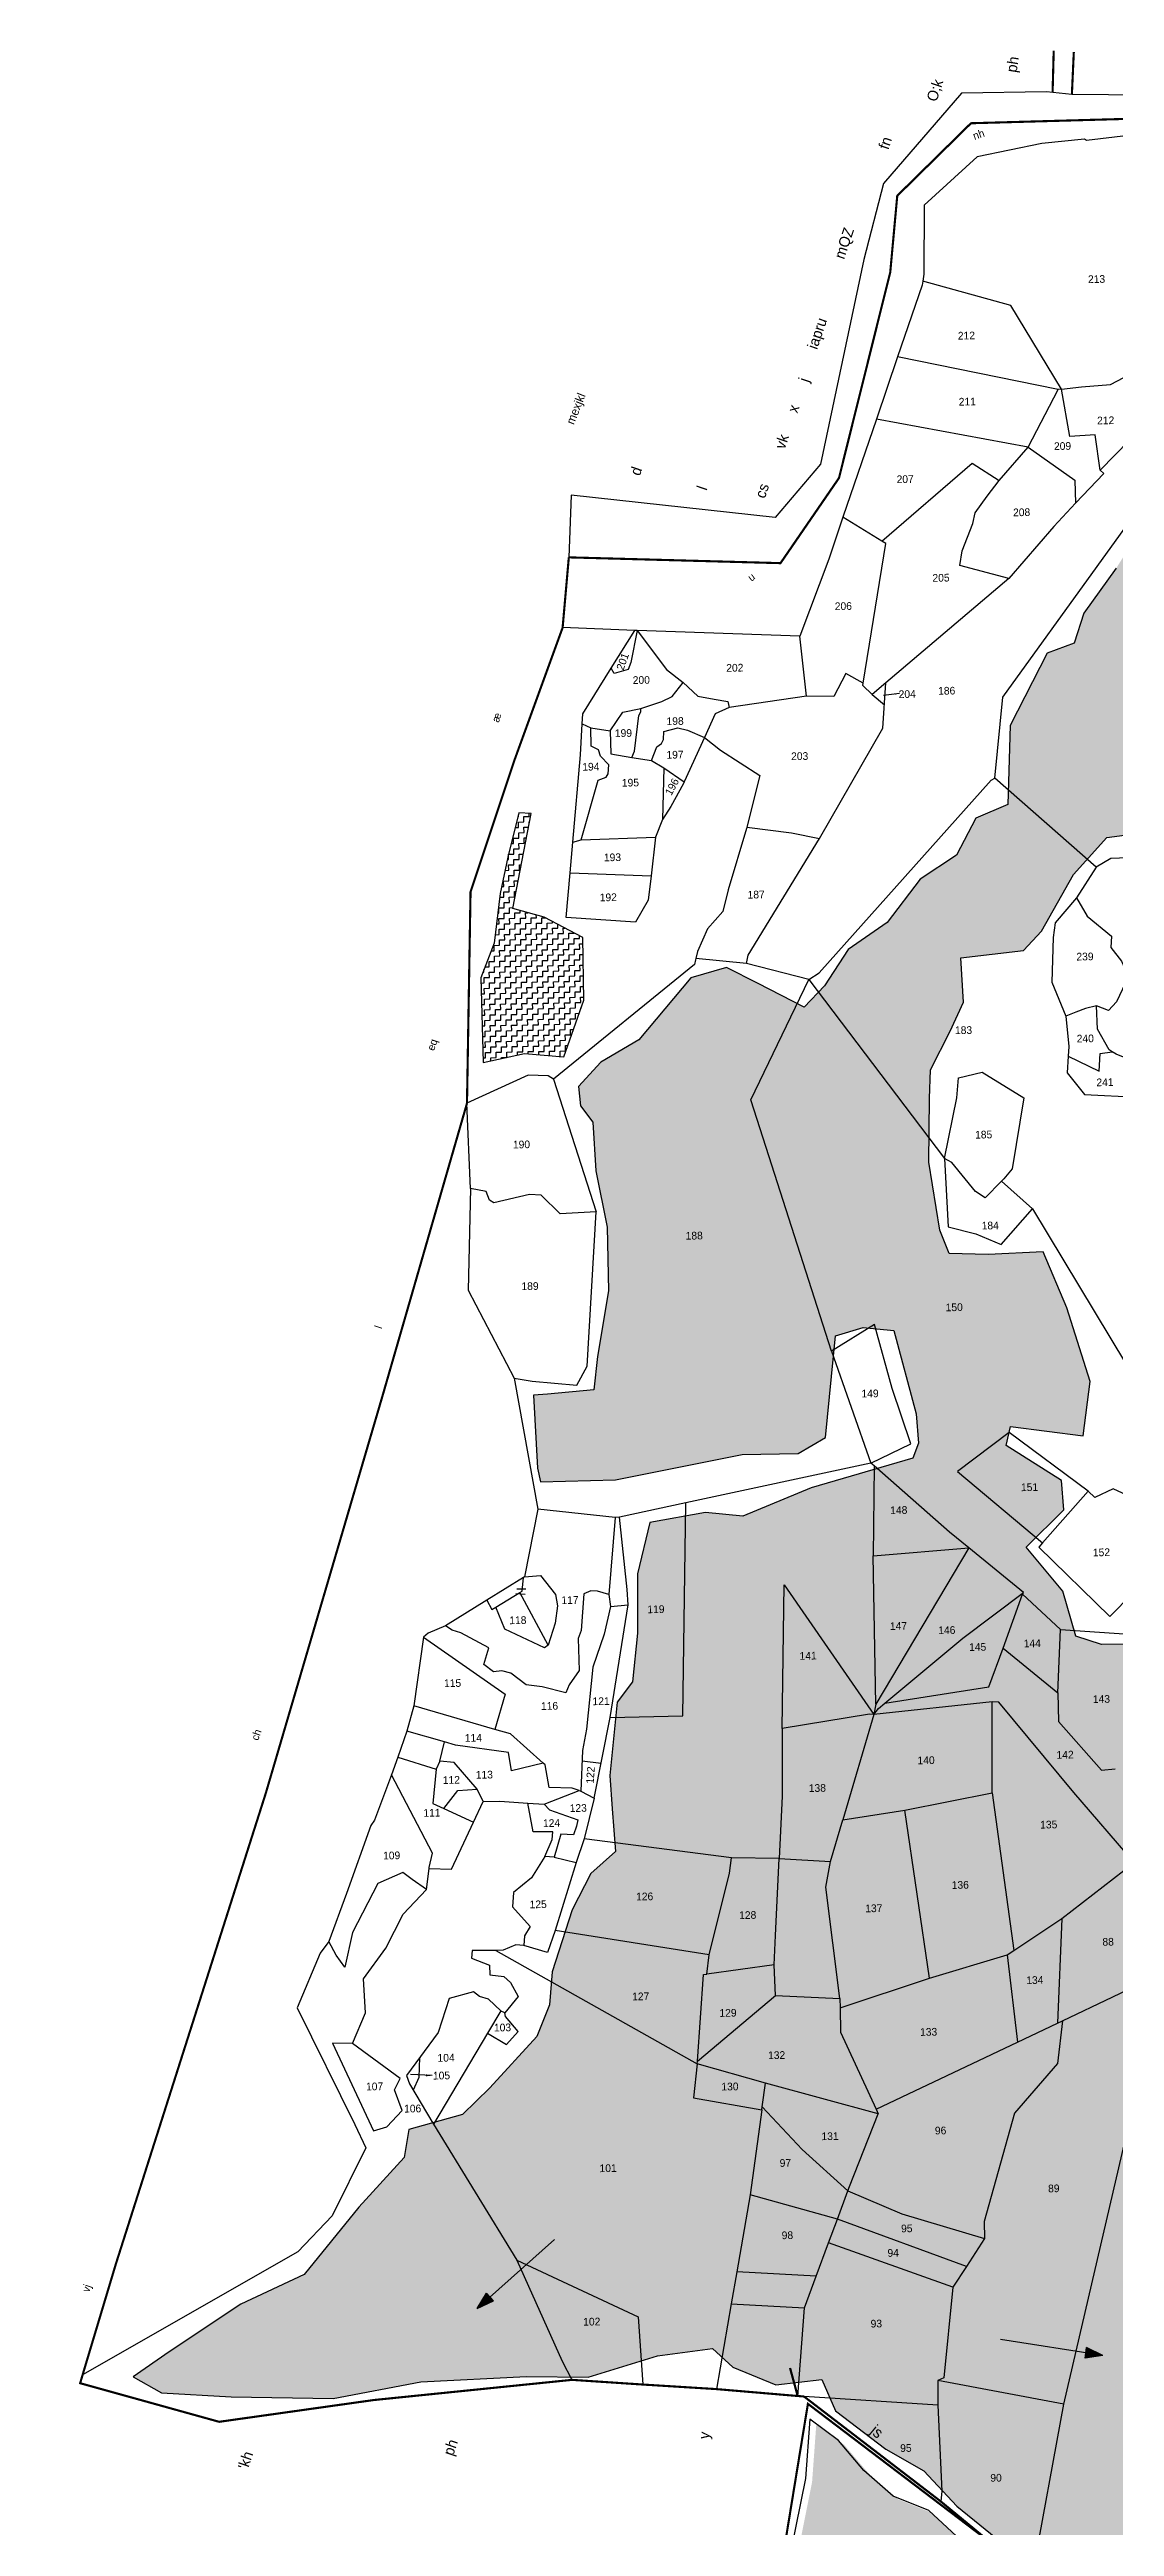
# Model space of a CAD drawing. Header units: metres. Extents: x 286538 to 291003, y 2005547 to 2009330.
# Drawn here: x 286538 to 287587, y 2006886 to 2009325 of the extents above; entities that cross this region are included whole.
import ezdxf
from ezdxf.enums import TextEntityAlignment as Align

# ---------------------------------------------------------------- set-up
doc = ezdxf.new("R2010")
doc.units = ezdxf.units.M
doc.header["$MEASUREMENT"] = 0
doc.linetypes.add('DASHDOT', pattern=[1, 0.5, -0.25, 0, -0.25])
doc.linetypes.add('DIVIDE', pattern=[1.25, 0.5, -0.25, 0, -0.25, 0, -0.25])
for name, color, linetype in [('011', 3, 'Continuous'), ('OFF', 1, 'Continuous'), ('OTHERS', 1, 'Continuous'), ('POLY_HATCH', 12, 'Continuous'), ('POLY_PARCEL', 6, 'Continuous'), ('POLY_WATER', 4, 'Continuous'), ('SYM_ARROW', 1, 'Continuous'), ('TEXT_MAPIN', 7, 'Continuous'), ('TEXT_MAPOUT', 7, 'Continuous'), ('TEXT_PARCEL', 7, 'Continuous'), ('V_BOUND_LINE', 7, 'Continuous'), ('V_BOUND_STREAM_LINE', 7, 'DASHDOT'), ('V_DIVIDE_LINE', 7, 'DIVIDE')]:
    doc.layers.add(name, color=color, linetype=linetype)
doc.styles.get("Standard").update_dxf_attribs({"font": 'arial.ttf'})
doc.styles.add('TEXT_MAP', font='')
doc.styles.get('TEXT_MAP').set_extended_font_data('Kruti Dev 050')
doc.dimstyles.get("Standard").update_dxf_attribs({"dimtxt": 0.18, "dimasz": 0.18, "dimexe": 0.18, "dimexo": 0.0625, "dimgap": 0.09, "dimtad": 0, "dimtih": 1, "dimtoh": 1, "dimdec": 4, "dimzin": 0, "dimdsep": 46, "dimtxsty": 'Standard', "dimcen": 0.09, "dimadec": 0, "dimazin": 0, "dimtfac": 1, "dimtdec": 4, "dimtofl": 0, "dimtmove": 0, "dimatfit": 3, "dimfxl": 0, "dimtolj": 1, "dimtzin": 0, "dimarcsym": 0})
pattern_1 = [(1.07642, (286319.4183, 2006131.5226), (5.160663, 5.358307), [5.260413, -5.260413]), (91.07642, (286324.678, 2006131.6214), (-5.358307, 5.160663), [5.260413, -5.260413])]
pattern_2 = [(327.52881, (283463.1324, 2007164.1865), (7.5126325, 1.669475), [5.441819, -5.441819]), (57.52881, (283467.7235, 2007161.265), (-1.669475, 7.5126325), [5.441819, -5.441819])]

# ---------------------------------------------------------------- blocks, each defined once
blk = doc.blocks.new('ARROWASPECT')
h = blk.add_hatch(color=256)
h.paths.add_polyline_path([(2.85, -2.85), (3.72, -1.98), (0, 0)])
h.paths.add_polyline_path([(0, 0), (1.98, -3.72), (2.85, -2.85)])
for points in [[(0, 0), (17.15, -17.15)], [(0, 0), (1.98, -3.72)], [(0, 0), (3.72, -1.98)], [(3.72, -1.98), (1.98, -3.72)]]:
    blk.add_lwpolyline(points)
blk = doc.blocks.new('543.')
at = {"layer": 'POLY_HATCH'}
h = blk.add_hatch(dxfattribs=at)
h.set_pattern_fill('ZIGZAG', color=256, scale=43.534554, angle=-32.4712, style=0)
h.set_pattern_definition(pattern_2)
h.paths.add_polyline_path([(287509.2, 2006221.6), (287540.7, 2006234.6), (287589.2, 2006293.2), (287616.7, 2006337.3), (287617.1, 2006375.4), (287593.3, 2006437.1), (287574.6, 2006485.6), (287570.6, 2006510.6), (287551.6, 2006534.3), (287556.7, 2006569.6), (287548.6, 2006639.7), (287522.1, 2006659.7), (287514.1, 2006792.9), (287493.3, 2006828), (287490.1, 2006829.7), (287464.1, 2006854), (287438.5, 2006869.6), (287402, 2006903.5), (287366.6, 2006917.8), (287337.3, 2006943.5), (287311.8, 2006973.4), (287283.2, 2006994.5), (287278.9, 2006935.5), (287259.9, 2006840.4), (287257.5, 2006769.6), (287241.8, 2006686.2), (287226.6, 2006586.9), (287201, 2006521.5), (287178, 2006465.8), (287162.6, 2006414.5), (287132.8, 2006371.3), (287098, 2006322.3), (287056.1, 2006257.4), (287009.4, 2006175.7), (286970.7, 2006118.5), (286972.9, 2006081), (286935.3, 2006043.3), (286898, 2006004.3), (286865.7, 2005963.8), (286854, 2005956.5), (286824.4, 2005938), (286816.7, 2005916.5), (286795.2, 2005897.6), (286748.8, 2005845.3), (286697.3, 2005789.5), (286697.3, 2005743.9), (286639.4, 2005701.3), (286611.4, 2005687.2), (286546.4, 2005635.3), (286565.7, 2005607), (286631.5, 2005586.4), (286657.3, 2005597.3), (286682.1, 2005630.6), (286717.9, 2005593.7), (286750.4, 2005603.8), (286766.5, 2005598.3), (286785.6, 2005582.6), (286796.2, 2005550.9), (286851.5, 2005559.6), (286875.8, 2005553.3), (286936.5, 2005599.3), (286984.7, 2005622), (286973.1, 2005693.2), (287012.7, 2005708.9), (287048.3, 2005698.7), (287097.9, 2005734.6), (287113.8, 2005760.6), (287146.8, 2005790), (287162.4, 2005830.4), (287217.6, 2005877), (287220.2, 2005884.8), (287208.8, 2005911.7), (287220.4, 2005932.7), (287242.5, 2005952.4), (287268.8, 2005952.9), (287318.2, 2006004.4), (287393.2, 2006067.3), (287416, 2006109.6), (287434.2, 2006120.5), (287485.5, 2006173.2)])
h = blk.add_hatch(dxfattribs=at)
h.set_pattern_fill('ZIGZAG', color=256, scale=43.534554, angle=-32.4712, style=0)
h.set_pattern_definition(pattern_2)
h.paths.add_polyline_path([(287763.5, 2006598.2), (287770.2, 2006615.2), (287716.8, 2006670), (287671.5, 2006704.1), (287650.1, 2006720.7), (287561.5, 2006786.6), (287539.8, 2006802.8), (287527.8, 2006809.3), (287546.3, 2006716.8), (287568, 2006640.7), (287604.9, 2006509.9), (287630.2, 2006391), (287644.1, 2006341.2), (287654.1, 2006349.6), (287667.1, 2006398.8), (287695.8, 2006426.2), (287720.2, 2006461.6), (287726.2, 2006498.1), (287752, 2006523.7), (287770.6, 2006561.7)])
blk.add_lwpolyline([(287493.3, 2006828), (287514.1, 2006792.9), (287522.1, 2006659.7), (287548.6, 2006639.7), (287556.7, 2006569.6), (287551.6, 2006534.3), (287570.6, 2006510.6), (287574.6, 2006485.6), (287593.3, 2006437.1), (287617.1, 2006375.4), (287616.7, 2006337.3)], dxfattribs=at)
at = {"layer": 'POLY_PARCEL'}
for points in [[(287593.8, 2006514.9), (287767.3, 2006639.3)], [(287577.8, 2006583.1), (287593.8, 2006514.9)], [(287593.8, 2006514.9), (287642.3, 2006308.8)]]:
    blk.add_lwpolyline(points, dxfattribs=at)
at = {"layer": 'V_BOUND_LINE'}
for points, const_width in [([(286946.9, 2005497), (286720.9, 2005551.6), (286499.3, 2005600.3), (286641.2, 2005758.1), (286680, 2005794.3), (286899.5, 2006049.5), (286937.6, 2006092.4), (286957.5, 2006121.8), (287054.9, 2006293.6), (287162.5, 2006485.5), (287197, 2006612.8), (287222.9, 2006691.1), (287242.6, 2006819.8), (287274.6, 2007015.4), (287509.3, 2006837.2)], 2.18), ([(287509.3, 2006837.2), (287633.1, 2006742.7)], 2.18), ([(287606.4, 2006764.5), (287697.9, 2006694.7)], 2.1), ([(287767.3, 2006639.3), (287811.7, 2006605.8), (287642.3, 2006308.8)], 2.18), ([(287642.3, 2006308.8), (287410.3, 2006059.6), (287086.6, 2005709), (287039.9, 2005658.4), (286946.9, 2005497)], 2.18)]:
    blk.add_lwpolyline(points, dxfattribs=dict(at, const_width=const_width))
at = {"layer": 'TEXT_MAPOUT', "style": 'TEXT_MAP'}
blk.add_text('v', height=10.9, rotation=51.5112, dxfattribs=at).set_placement((287246.9, 2005830))
blk = doc.blocks.new('TEXTARROW')
blk.add_leader([(0, 0), (8.7, 0)], dimstyle='Standard', override={"dimtxt": 2.5, "dimasz": 2.5, "dimexe": 1.25, "dimexo": 0.625, "dimgap": 0.625, "dimtad": 1, "dimtih": 0, "dimtoh": 0, "dimzin": 8, "dimcen": 2.5, "dimtofl": 1})
blk = doc.blocks.new('21014')
at = {"layer": 'POLY_HATCH'}
h = blk.add_hatch(dxfattribs=at)
h.set_pattern_fill('ZIGZAG', color=256, scale=42.083306, angle=1.0764, style=0)
h.set_pattern_definition(pattern_1)
h.paths.add_polyline_path([(287424.8, 2008358.5), (287438, 2008387.1), (287435.4, 2008430.8), (287497.1, 2008438), (287514.8, 2008457.2), (287546.4, 2008512.8), (287579.2, 2008549.4), (287640.9, 2008557.4), (287687.8, 2008577.2), (287761.2, 2008597.5), (287839.5, 2008620.8), (287901.9, 2008682.1), (287890.2, 2008758.2), (287863.2, 2008821.2), (287826, 2008882.3), (287766.2, 2008912.1), (287695.8, 2008952.9), (287652.5, 2008926.3), (287637.5, 2008905.4), (287621, 2008866.5), (287588.5, 2008814.4), (287556.7, 2008770), (287546.9, 2008740.6), (287520.5, 2008730.7), (287484, 2008659.6), (287481.6, 2008581.9), (287450.1, 2008568.4), (287431, 2008532), (287395.4, 2008508.2), (287362.7, 2008465.5), (287324.6, 2008439), (287301.2, 2008403.4), (287281, 2008382.4), (287235.9, 2008405.6), (287204.7, 2008421.3), (287169.6, 2008411.2), (287118.4, 2008350.2), (287081, 2008328), (287058.7, 2008304), (287060.8, 2008285.2), (287073.1, 2008269.1), (287075.8, 2008221.1), (287087.1, 2008165.5), (287088.3, 2008102.9), (287077.5, 2008038.3), (287073.8, 2008005.6), (287028.4, 2008001.3), (287014.6, 2008000.2), (287018.5, 2007928.5), (287021.4, 2007914.8), (287095.2, 2007917), (287220.1, 2007941.7), (287275.1, 2007942.7), (287302.2, 2007958.7), (287311.9, 2008058.7), (287339.2, 2008066.9), (287369.3, 2008064), (287391.5, 2007982), (287393.8, 2007952.9), (287484.5, 2007969.3), (287556, 2007960.3), (287562.7, 2008013.6), (287539.9, 2008086.2), (287516.5, 2008141.5), (287462.4, 2008138.8), (287423.8, 2008139.8), (287414.7, 2008162.8), (287404, 2008229.5), (287404.6, 2008292.2), (287405.7, 2008320.4)])
h = blk.add_hatch(dxfattribs=at)
h.set_pattern_fill('ZIGZAG', color=256, scale=42.083306, angle=1.0764, style=0)
h.set_pattern_definition(pattern_1)
h.paths.add_polyline_path([(286965.1, 2008327.9), (287005.6, 2008336.6), (287044.4, 2008333.4), (287064.2, 2008389.3), (287063.1, 2008450.8), (287024.9, 2008471), (286994, 2008479.3), (287012.1, 2008573), (287000.2, 2008573.7), (286989.1, 2008529.9), (286981.8, 2008494), (286975.8, 2008445.2), (286962.5, 2008411.2)])
h = blk.add_hatch(dxfattribs=at)
h.set_pattern_fill('ZIGZAG', color=256, scale=42.083306, angle=1.0764, style=0)
h.set_pattern_definition(pattern_1)
h.paths.add_polyline_path([(287630.5, 2007755.1), (287573.9, 2007754.9), (287548.8, 2007763), (287535.9, 2007807.4), (287499.9, 2007850.5), (287537, 2007887.3), (287534.7, 2007916.4), (287480, 2007950.6), (287484.5, 2007969.3), (287393.8, 2007952.9), (287388, 2007938.2), (287288.1, 2007908.9), (287220.8, 2007881), (287183.8, 2007884.6), (287129, 2007875), (287116.8, 2007824.5), (287117.1, 2007766.1), (287112, 2007718), (287096.9, 2007697.9), (287089.7, 2007625.7), (287092, 2007593.1), (287095.4, 2007551.1), (287070.9, 2007529.2), (287052.6, 2007493.7), (287033, 2007432.6), (287030.2, 2007400), (287017.9, 2007368.8), (286971.6, 2007318.2), (286944.6, 2007291.9), (286891.7, 2007277.2), (286887, 2007249.6), (286842.4, 2007200.7), (286788.7, 2007134.5), (286726.2, 2007105.2), (286655.8, 2007058.4), (286620.2, 2007033.7), (286648, 2007017.9), (286716.8, 2007014.1), (286817.3, 2007012.5), (286903.7, 2007028.7), (287007.5, 2007034.1), (287068.5, 2007033.6), (287136.7, 2007054.6), (287190.7, 2007061.7), (287210.8, 2007043.2), (287253.2, 2007025.9), (287298.6, 2007031.1), (287312.1, 2007000.4), (287361.7, 2006962.7), (287399.1, 2006941.1), (287431.5, 2006906.5), (287487.3, 2006861.2), (287541.2, 2006826.2), (287626, 2006798.5), (287635.6, 2006838.2), (287646, 2006875.3), (287637.6, 2006914.6), (287668.1, 2006934.9), (287679.3, 2006976.3), (287670.6, 2006983.9), (287647.4, 2006986), (287670.8, 2007021.7), (287691.8, 2007043.5), (287689.4, 2007125), (287695.8, 2007150), (287736.7, 2007218.4), (287775.2, 2007271.5), (287790.1, 2007305.3), (287839.2, 2007295.9), (287853.9, 2007333.9), (287869.1, 2007352.3), (287891.8, 2007331.2), (287921.4, 2007306.9), (287931.9, 2007297.6), (287951.7, 2007296.3), (287992.9, 2007297.9), (288013.4, 2007303.5), (288026.9, 2007362.9), (288042.5, 2007378.7), (288067.9, 2007372), (288064.1, 2007418.9), (288043.8, 2007448.5), (288046.7, 2007475.2), (288063.1, 2007515), (288064.5, 2007624.9), (288056.5, 2007637.6), (288028, 2007647.4), (288010.9, 2007642.8), (287995.6, 2007635.6), (287987.8, 2007639.8), (287971.2, 2007655.7), (287951.4, 2007655.4), (287936.8, 2007655.1), (287918.9, 2007627.5), (287911.8, 2007596.5), (287887.9, 2007590), (287884.3, 2007597.7), (287886.1, 2007681.8), (287873.1, 2007690.2), (287852.5, 2007688.1), (287823.4, 2007640.3), (287818.2, 2007595.6), (287810.5, 2007591.1), (287804.5, 2007592.7), (287796.6, 2007644.9), (287794.5, 2007669.8), (287759, 2007682), (287723.4, 2007702.8), (287663.8, 2007719.7), (287644.9, 2007724.5)])
at = {"layer": 'OFF'}
blk.add_lwpolyline([(287051.5, 2008886.4), (287049.3, 2008825.1)], dxfattribs=at)
at = {"layer": 'OTHERS'}
for points in [[(286997.1, 2007804.9), (287006.3, 2007804.4)], [(286998.1, 2007809.6), (287006.9, 2007809.5)]]:
    blk.add_lwpolyline(points, dxfattribs=at)
at = {"layer": 'POLY_HATCH'}
for points in [[(287630.5, 2007755.1), (287573.9, 2007754.9), (287548.8, 2007763), (287535.9, 2007807.4), (287499.9, 2007850.5), (287537, 2007887.3), (287534.7, 2007916.4), (287480, 2007950.6), (287484.5, 2007969.3), (287556, 2007960.3), (287562.7, 2008013.6), (287539.9, 2008086.2), (287516.5, 2008141.5), (287462.4, 2008138.8), (287423.8, 2008139.8), (287414.7, 2008162.8), (287404, 2008229.5), (287404.6, 2008292.2), (287405.7, 2008320.4), (287424.8, 2008358.5), (287438, 2008387.1), (287435.4, 2008430.8), (287497.1, 2008438), (287514.8, 2008457.2), (287546.4, 2008512.8), (287579.2, 2008549.4), (287640.9, 2008557.4)], [(287588.5, 2008814.4), (287556.7, 2008770), (287546.9, 2008740.6), (287520.5, 2008730.7), (287484, 2008659.6), (287481.6, 2008581.9), (287450.1, 2008568.4), (287431, 2008532), (287395.4, 2008508.2), (287362.7, 2008465.5), (287324.6, 2008439), (287301.2, 2008403.4), (287281, 2008382.4), (287235.9, 2008405.6), (287204.7, 2008421.3), (287169.6, 2008411.2), (287118.4, 2008350.2), (287081, 2008328), (287058.7, 2008304), (287060.8, 2008285.2), (287073.1, 2008269.1), (287075.8, 2008221.1), (287087.1, 2008165.5), (287088.3, 2008102.9), (287077.5, 2008038.3), (287073.8, 2008005.6), (287028.4, 2008001.3), (287014.6, 2008000.2), (287018.5, 2007928.5), (287021.4, 2007914.8), (287095.2, 2007917), (287220.1, 2007941.7), (287275.1, 2007942.7), (287302.2, 2007958.7), (287311.9, 2008058.7), (287339.2, 2008066.9), (287369.3, 2008064), (287391.5, 2007982), (287393.8, 2007952.9), (287388, 2007938.2), (287288.1, 2007908.9), (287220.8, 2007881), (287183.8, 2007884.6), (287129, 2007875), (287116.8, 2007824.5), (287117.1, 2007766.1), (287112, 2007718), (287096.9, 2007697.9), (287089.7, 2007625.7), (287092, 2007593.1), (287095.4, 2007551.1), (287070.9, 2007529.2), (287052.6, 2007493.7), (287033, 2007432.6), (287030.2, 2007400), (287017.9, 2007368.8), (286971.6, 2007318.2), (286944.6, 2007291.9), (286891.7, 2007277.2), (286887, 2007249.6), (286842.4, 2007200.7), (286788.7, 2007134.5), (286726.2, 2007105.2), (286655.8, 2007058.4), (286620.2, 2007033.7), (286648, 2007017.9), (286716.8, 2007014.1), (286817.3, 2007012.5), (286903.7, 2007028.7), (287007.5, 2007034.1), (287068.5, 2007033.6), (287136.7, 2007054.6), (287190.7, 2007061.7), (287210.8, 2007043.2), (287253.2, 2007025.9), (287298.6, 2007031.1), (287312.1, 2007000.4), (287361.7, 2006962.7), (287399.1, 2006941.1), (287431.5, 2006906.5), (287487.3, 2006861.2)], [(287000.2, 2008573.7), (286989.1, 2008529.9), (286981.8, 2008494), (286975.8, 2008445.2), (286962.5, 2008411.2), (286965.1, 2008327.9), (287005.6, 2008336.6), (287044.4, 2008333.4), (287064.2, 2008389.3), (287063.1, 2008450.8), (287024.9, 2008471), (286994, 2008479.3), (287012.1, 2008573), (287000.2, 2008573.7)], [(287439.9, 2006868.7), (287403.8, 2006902.2), (287368.9, 2006916.2), (287340, 2006941.7), (287314.8, 2006971.1), (287286.6, 2006992), (287282.3, 2006933.8), (287263.5, 2006839.9)]]:
    blk.add_lwpolyline(points, dxfattribs=at)
at = {"layer": 'POLY_PARCEL'}
for points in [[(287534.7, 2008990.7), (287484.8, 2009073.1), (287397.9, 2009097)], [(287531.4, 2008990.2), (287373, 2009022.6)], [(287534.7, 2008990.7), (287531.4, 2008990.2)], [(287534.7, 2008990.7), (287554.3, 2008993.1), (287582.9, 2008995.2), (287609.2, 2009009), (287616.7, 2008956.4)], [(287572.5, 2008910.9), (287567.7, 2008945.8), (287542.8, 2008944.2), (287534.7, 2008990.7)], [(287501.9, 2008933.7), (287531.4, 2008990.2)], [(287501.9, 2008933.7), (287352.2, 2008961.3)], [(287468.9, 2008607.8), (287476.7, 2008687.4), (287662.5, 2008944.6)], [(287616.7, 2008956.4), (287609.6, 2008950.6), (287605.7, 2008943.7), (287601.7, 2008940.4), (287572.5, 2008910.9)], [(287357.7, 2008841.1), (287446.6, 2008917.8), (287473.3, 2008900.9)], [(287473.3, 2008900.9), (287501.9, 2008933.7)], [(287501.9, 2008933.7), (287547.6, 2008901.2), (287548.5, 2008878.3)], [(287482.6, 2008804.4), (287434.5, 2008817.1), (287436.6, 2008831.5), (287447.3, 2008858.3), (287449.6, 2008868.8), (287461.2, 2008885.5), (287473.3, 2008900.9)], [(287572.5, 2008910.9), (287576.2, 2008907.7), (287548.5, 2008878.3)], [(287548.5, 2008878.3), (287527.1, 2008855.5), (287482.6, 2008804.4)], [(287357.7, 2008841.1), (287319.3, 2008864.6)], [(287339.1, 2008701.2), (287361.5, 2008838.7), (287357.7, 2008841.1)], [(287482.6, 2008804.4), (287361.5, 2008701.5)], [(287091.1, 2008715.9), (287114.2, 2008753.2)], [(287116.5, 2008753.1), (287110.3, 2008721.7), (287107.6, 2008714.7), (287094.1, 2008710.9), (287091.1, 2008715.9)], [(287116.5, 2008753.1), (287145.6, 2008714.8), (287161.9, 2008701.9)], [(287283.4, 2008688.5), (287276.9, 2008747.5)], [(287062.5, 2008661.2), (287063.1, 2008670.9), (287091.1, 2008715.9)], [(287120.2, 2008676.2), (287141, 2008683.2), (287151, 2008688), (287161.9, 2008701.9)], [(287161.9, 2008701.9), (287176.4, 2008688.6), (287192.5, 2008685.4), (287205.8, 2008683.2), (287207.4, 2008677.4)], [(287339.1, 2008701.2), (287322, 2008710.6), (287310.4, 2008688.2), (287283.4, 2008688.5)], [(287296.2, 2008548.4), (287358.7, 2008657.1), (287361.5, 2008701.5)], [(287361.5, 2008701.5), (287348.2, 2008690.1), (287338.8, 2008698.8), (287339.1, 2008701.2)], [(287089.9, 2008654.4), (287102.5, 2008672.8), (287120.2, 2008676.2)], [(287111.5, 2008628.2), (287114, 2008634.2), (287118.2, 2008669.4), (287120.2, 2008673), (287120.2, 2008676.2)], [(287207.4, 2008677.4), (287193.6, 2008671.2), (287182.8, 2008647.8)], [(287283.4, 2008688.5), (287207.4, 2008677.4)], [(287348.2, 2008690.1), (287360.1, 2008679.8)], [(287053.3, 2008544.6), (287060.7, 2008630.8), (287062.5, 2008661.2)], [(287061.6, 2008547), (287078.2, 2008605.6), (287086.2, 2008608.8), (287088.2, 2008612), (287088.8, 2008620.7), (287080.6, 2008629.3), (287078.4, 2008635.5), (287071.3, 2008639.2), (287071, 2008657.2)], [(287062.5, 2008661.2), (287071, 2008657.2)], [(287071, 2008657.2), (287089.9, 2008654.4)], [(287089.9, 2008654.4), (287090.7, 2008631.6), (287111.5, 2008628.2)], [(287130.6, 2008625.1), (287135.9, 2008638.4), (287140.7, 2008642), (287142.4, 2008645.9), (287142.9, 2008653.5), (287156.8, 2008657.3), (287166.3, 2008655), (287182.8, 2008647.8)], [(287111.5, 2008628.2), (287130.6, 2008625.1)], [(287130.6, 2008625.1), (287142.9, 2008618)], [(287182.8, 2008647.8), (287162.8, 2008604.2)], [(287182.8, 2008647.8), (287198.7, 2008635.4), (287237.5, 2008610.4), (287224.6, 2008559.6)], [(287142.9, 2008618), (287141.5, 2008567.1)], [(287162.8, 2008604.2), (287162.1, 2008602.6), (287149.9, 2008579.8), (287141.5, 2008567.1)], [(287142.9, 2008618), (287162.8, 2008604.2)], [(287285.8, 2008409.6), (287295.9, 2008416), (287465.3, 2008605.8), (287468.9, 2008607.8)], [(287568.7, 2008520.2), (287468.9, 2008607.8)], [(287141.5, 2008567.1), (287134.8, 2008549.5)], [(287224.6, 2008559.6), (287224.3, 2008558), (287206.2, 2008497.8), (287201, 2008476.4), (287186, 2008459.4), (287176, 2008436.9), (287174.3, 2008430.1)], [(287224.6, 2008559.6), (287268.6, 2008553.8), (287296.2, 2008548.4)], [(287050.6, 2008514.4), (287053.3, 2008544.6)], [(287053.3, 2008544.6), (287061.6, 2008547)], [(287061.6, 2008547), (287134.8, 2008549.5)], [(287134.8, 2008549.5), (287130.4, 2008511.4)], [(287224.2, 2008425.4), (287226, 2008433.6), (287296.2, 2008548.4)], [(287660.7, 2008527.6), (287642.6, 2008530.9), (287583, 2008528.5), (287568.7, 2008520.2)], [(287130.4, 2008511.4), (287127.6, 2008487.5), (287115.1, 2008466), (287046.7, 2008470.6), (287050.6, 2008514.4)], [(287050.6, 2008514.4), (287130.4, 2008511.4)], [(287568.7, 2008520.2), (287549.2, 2008489.8)], [(287549.2, 2008489.8), (287528.4, 2008465.4), (287526.3, 2008450.8), (287525.2, 2008406.8), (287538.8, 2008373.3)], [(287549.2, 2008489.8), (287559.8, 2008471.9), (287583.7, 2008452.3), (287583.1, 2008440.9), (287593.6, 2008427.7), (287600.6, 2008412.5), (287588.9, 2008387.5), (287580.8, 2008379.1), (287568.9, 2008383.6)], [(287174.3, 2008430.1), (287174, 2008428.9), (287173.1, 2008424.4), (287034.3, 2008311.4)], [(287224.2, 2008425.4), (287174.3, 2008430.1)], [(287285.8, 2008409.6), (287224.2, 2008425.4)], [(287308.1, 2008043.5), (287243.6, 2008244.2), (287228.7, 2008291), (287285.8, 2008409.6)], [(287285.8, 2008409.6), (287419.3, 2008233.4)], [(287568.9, 2008383.6), (287558.3, 2008381.1), (287548.6, 2008377.4), (287538.8, 2008373.3)], [(287584.4, 2008338.4), (287581.5, 2008340.3), (287570.1, 2008360.5), (287568.9, 2008383.6)], [(287538.8, 2008373.3), (287541.7, 2008343.5), (287541.2, 2008334)], [(287541.2, 2008334), (287540.2, 2008317.5), (287557.1, 2008296.2), (287610.2, 2008293.5)], [(287541.2, 2008334), (287571.7, 2008319.3), (287572.5, 2008336.6), (287584.4, 2008338.4)], [(287610.2, 2008293.5), (287597.4, 2008332.3), (287588.3, 2008336.1), (287584.4, 2008338.4)], [(287034.3, 2008311.4), (287029, 2008314.8), (287009.1, 2008315.4), (286949, 2008287.6)], [(287034.3, 2008311.4), (287076.1, 2008180.8)], [(287419.3, 2008233.4), (287431.6, 2008293), (287433.2, 2008312.6), (287456.3, 2008318.2), (287497.6, 2008293), (287486, 2008223.1), (287477.9, 2008213.1), (287475.6, 2008210.8)], [(286952.5, 2008203.6), (286949, 2008287.6)], [(287475.6, 2008210.8), (287459.4, 2008194.7), (287449.8, 2008200.8), (287426.5, 2008229.4), (287419.3, 2008233.4)], [(287419.3, 2008233.4), (287423, 2008166.1), (287450.2, 2008159.1), (287475.2, 2008148.6), (287506, 2008183.8)], [(287506, 2008183.8), (287475.6, 2008210.8)], [(286952.5, 2008203.6), (286950.2, 2008103.6), (286995.4, 2008017)], [(287076.1, 2008180.8), (287040.8, 2008178.7), (287022, 2008197.2), (287010.5, 2008197.7), (286975.4, 2008189.7), (286971.2, 2008192.4), (286967.9, 2008200.7), (286952.5, 2008203.6)], [(286995.4, 2008017), (287013.3, 2008013.9), (287057.3, 2008010.2), (287067.4, 2008028.9), (287076.1, 2008180.8)], [(287506, 2008183.8), (287597.5, 2008031.8)], [(287346.8, 2007933.3), (287386.1, 2007952.3), (287367.7, 2008006.7), (287350.3, 2008069.7), (287308.1, 2008043.5)], [(287308.1, 2008043.5), (287346.8, 2007933.3)], [(286995.4, 2008017), (287018.8, 2007888)], [(287561, 2007905.6), (287483, 2007963.4), (287432.3, 2007925)], [(287346.8, 2007933.3), (287164.7, 2007894.4)], [(287349.9, 2007930.6), (287346.8, 2007933.3)], [(287349.9, 2007930.6), (287349.2, 2007842)], [(287424.3, 2007865.3), (287349.9, 2007930.6)], [(287432.3, 2007925), (287515.7, 2007854.9)], [(287090, 2007682.9), (287161.5, 2007684.4), (287164.7, 2007894.4)], [(287164.7, 2007894.4), (287099.2, 2007880.3)], [(287515.7, 2007854.9), (287512.2, 2007850.7), (287582.1, 2007782.4), (287626.4, 2007827.4), (287634.2, 2007882.1), (287606.6, 2007886.8), (287603.2, 2007899.7), (287585.4, 2007908.2), (287567.4, 2007899.5), (287561, 2007905.6)], [(287515.7, 2007854.9), (287561, 2007905.6)], [(287018.8, 2007888), (287005.7, 2007821.3)], [(287094.8, 2007879.7), (287018.8, 2007888)], [(287094.8, 2007879.7), (287088.7, 2007804.1)], [(287099.2, 2007880.3), (287094.8, 2007879.7)], [(287107.9, 2007793.8), (287106.9, 2007809), (287099.2, 2007880.3)], [(287349.2, 2007842), (287443.3, 2007849.8)], [(287443.3, 2007849.8), (287351.6, 2007696.1)], [(287443.3, 2007849.8), (287424.3, 2007865.3)], [(287497, 2007806.1), (287443.3, 2007849.8)], [(287004.6, 2007820.6), (286968.4, 2007798.3)], [(287001, 2007806), (287003.2, 2007807.4), (287004.6, 2007820.6)], [(287005.7, 2007821.3), (287004.6, 2007820.6)], [(287005.7, 2007821.3), (287021.5, 2007822.6), (287036.1, 2007803.9), (287038, 2007792.8), (287036, 2007775.8), (287028.9, 2007754)], [(287351.6, 2007696.1), (287349.2, 2007842)], [(287088.7, 2007804.1), (287077.7, 2007807.4), (287071, 2007807.6), (287064.2, 2007804.8), (287061.5, 2007768.5), (287058.6, 2007760.7), (287059.6, 2007729.2), (287049.7, 2007715.1), (287046.4, 2007707.3), (287022.9, 2007713.2), (287007.3, 2007715), (286992.2, 2007726.6), (286983.3, 2007728.8), (286975.2, 2007727.9), (286965.6, 2007735.2), (286970.4, 2007751.5), (286943, 2007766.3), (286934.5, 2007768.8), (286927.8, 2007773.2)], [(286968.4, 2007798.3), (286927.8, 2007773.2)], [(286968.4, 2007798.3), (286973.4, 2007789.2), (286977.3, 2007791.5)], [(286977.3, 2007791.5), (287001, 2007806)], [(287028.9, 2007754), (287001, 2007806)], [(287088.7, 2007804.1), (287090.3, 2007792.1)], [(287259.4, 2007672.1), (287261.5, 2007813.6), (287349.8, 2007686)], [(287360.4, 2007696.9), (287437.5, 2007761), (287497, 2007806.1)], [(287477, 2007751.3), (287496.3, 2007804.4)], [(287496.3, 2007804.4), (287497, 2007806.1)], [(287533.6, 2007769.6), (287496.3, 2007804.4)], [(286927.8, 2007773.2), (286910.7, 2007765.8), (286906.2, 2007761.9)], [(287028.9, 2007754), (287025.3, 2007751.6), (286986.3, 2007769.8), (286977.3, 2007791.5)], [(287090.3, 2007792.1), (287084.1, 2007764.8), (287073.1, 2007732.5), (287066.8, 2007671.4), (287062.8, 2007650.5), (287061.2, 2007610.3)], [(287090, 2007682.9), (287107.9, 2007793.8)], [(287090.3, 2007792.1), (287107.9, 2007793.8)], [(286906.2, 2007761.9), (286896.7, 2007694.4)], [(286906.2, 2007761.9), (286986.5, 2007705.8), (286976.5, 2007671.2)], [(287360.4, 2007696.9), (287463.1, 2007713.1), (287477, 2007751.3)], [(287477, 2007751.3), (287531, 2007707.2)], [(287531, 2007707.2), (287533.6, 2007769.6)], [(287533.6, 2007769.6), (287653.7, 2007761.4)], [(287466.4, 2007698.3), (287349.8, 2007686)], [(287606.3, 2007540.2), (287546.8, 2007609.1), (287472.8, 2007698), (287466.4, 2007698.3)], [(287466.4, 2007608.6), (287466.4, 2007698.3)], [(287531, 2007707.2), (287531.7, 2007679.1), (287574, 2007630.9), (287587.4, 2007632.4)], [(286896.7, 2007694.4), (286889.8, 2007669.4)], [(286976.5, 2007671.2), (286896.7, 2007694.4)], [(287074.3, 2007603.4), (287090, 2007682.9)], [(287349.8, 2007686), (287345.5, 2007686.2), (287259.4, 2007672.1)], [(287349.8, 2007686), (287319.1, 2007582.3)], [(287349.8, 2007686), (287354.4, 2007691.7), (287360.4, 2007696.9)], [(287351.6, 2007696.1), (287349.8, 2007686)], [(286889.8, 2007669.4), (286880.9, 2007643.8)], [(286926.7, 2007658.8), (286889.8, 2007669.4)], [(286959, 2007612.4), (286936.5, 2007638.5), (286922.2, 2007639.9), (286926.7, 2007658.8)], [(287024.1, 2007638), (286992.9, 2007630.5), (286989.8, 2007648.6), (286937.7, 2007655.6), (286926.7, 2007658.8)], [(287024.1, 2007638), (286991.9, 2007666.7), (286976.5, 2007671.2)], [(287259.4, 2007672.1), (287259.6, 2007605.4), (287256.4, 2007544)], [(286874.5, 2007626.6), (286858, 2007581.9), (286854.3, 2007576.6), (286830.4, 2007509.6), (286812.8, 2007462.5)], [(286880.9, 2007643.8), (286874.5, 2007626.6)], [(286911.8, 2007534.2), (286911.9, 2007535.2), (286915.2, 2007549.2), (286874.5, 2007626.6)], [(286880.9, 2007643.8), (286918.5, 2007631.9), (286915.3, 2007598.3), (286926.2, 2007593.3)], [(286922.2, 2007639.9), (286918.5, 2007631.9)], [(287059.5, 2007611.2), (287052.5, 2007613.5), (287029.8, 2007614.1), (287025.9, 2007636.3), (287024.1, 2007638)], [(287062.4, 2007640.1), (287081.1, 2007638)], [(286926.2, 2007593.3), (286940.1, 2007611), (286959, 2007612.4)], [(286965.1, 2007600.3), (286959, 2007612.4)], [(286965.1, 2007600.3), (286981.3, 2007600.6), (287008.8, 2007598.7)], [(287024.9, 2007597.6), (287059.5, 2007611.2)], [(287059.5, 2007611.2), (287061.2, 2007610.3)], [(287061.2, 2007610.3), (287074.3, 2007603.4)], [(287074.3, 2007603.4), (287064.3, 2007563.4)], [(287380.3, 2007591.7), (287466.4, 2007608.6)], [(287466.4, 2007608.6), (287487.7, 2007453.5)], [(286911.8, 2007534.2), (286933.6, 2007533.5), (286955.4, 2007579.9)], [(286926.2, 2007593.3), (286955.4, 2007579.9)], [(286955.4, 2007579.9), (286965.1, 2007600.3)], [(287025.8, 2007546), (287032.8, 2007562.8), (287033.7, 2007570.2), (287014.2, 2007570.5), (287008.8, 2007598.7)], [(287008.8, 2007598.7), (287024.9, 2007597.6)], [(287024.9, 2007597.6), (287030.2, 2007592), (287058.2, 2007582.1), (287057, 2007575.8), (287054, 2007567.4), (287041.4, 2007567.9), (287034.9, 2007545.4)], [(287307, 2007541.1), (287319.1, 2007582.3)], [(287319.1, 2007582.3), (287380.3, 2007591.7)], [(287404.4, 2007426.4), (287380.3, 2007591.7)], [(287064.3, 2007563.4), (287056.7, 2007540.3)], [(287209.6, 2007544.8), (287064.3, 2007563.4)], [(286909.2, 2007513.7), (286895, 2007523.5), (286885.9, 2007530.3), (286861.3, 2007519.4), (286836.4, 2007471.2), (286828.7, 2007437.2), (286820.1, 2007448.9), (286812.8, 2007462.5)], [(286909.2, 2007513.7), (286911.8, 2007534.2)], [(287025.8, 2007546), (287012.6, 2007525.2), (286994.7, 2007510.5), (286993.9, 2007496.6), (287011.1, 2007477), (287005.6, 2007467.9), (287004.9, 2007458.6)], [(287034.9, 2007545.4), (287025.8, 2007546)], [(287034.9, 2007545.4), (287056.7, 2007540.3)], [(287056.7, 2007540.3), (287036, 2007473.3)], [(287187.6, 2007449.2), (287207.5, 2007529.7), (287209.6, 2007544.8)], [(287256.4, 2007544), (287209.6, 2007544.8)], [(287251.6, 2007439.3), (287253, 2007468.3), (287256.4, 2007544)], [(287256.4, 2007544), (287307, 2007541.1)], [(287316.3, 2007406.2), (287302.4, 2007515.9), (287307, 2007541.1)], [(287534.9, 2007484.9), (287606.3, 2007540.2)], [(286836.4, 2007361.9), (286849, 2007392.3), (286847, 2007425.7), (286869.1, 2007455.7), (286886.3, 2007489.2), (286909.2, 2007513.7)], [(287487.7, 2007453.5), (287534.9, 2007484.9)], [(287534.9, 2007484.9), (287530.6, 2007382)], [(286812.8, 2007462.5), (286804.3, 2007451), (286781.9, 2007397.2), (286838.5, 2007282.1), (286849.4, 2007259.3), (286816.1, 2007192.3), (286782.3, 2007156.8), (286570.4, 2007035.7)], [(287004.9, 2007458.6), (286997.2, 2007459.2), (286984.7, 2007453.7), (286977.4, 2007453.6)], [(287036, 2007473.3), (287028.4, 2007451.7), (287004.9, 2007458.6)], [(287187.6, 2007449.2), (287036, 2007473.3)], [(286977.4, 2007453.6), (286954, 2007453.5), (286953.5, 2007446.1), (286971.1, 2007439.1), (286971.6, 2007429.4), (286985.2, 2007427.9), (286991.9, 2007422.1), (286999.5, 2007408.3), (286986.2, 2007392)], [(286977.4, 2007453.6), (287175.7, 2007342)], [(287175.9, 2007344.5), (287181.8, 2007429.8), (287185.2, 2007430.2)], [(287185.2, 2007430.2), (287187.6, 2007449.2)], [(287251.6, 2007439.3), (287185.2, 2007430.2)], [(287252.8, 2007409.2), (287251.6, 2007439.3)], [(287404.4, 2007426.4), (287481.2, 2007449.2)], [(287481.2, 2007449.2), (287487.7, 2007453.5)], [(287481.2, 2007449.2), (287491.2, 2007363.4)], [(287535.7, 2007384.4), (287634.6, 2007431.4)], [(287537, 2007006.8), (287606.5, 2007305.7), (287634.6, 2007431.4)], [(286982.2, 2007394.2), (286970.3, 2007405.7), (286961.2, 2007408.3), (286955.5, 2007412.7), (286931.6, 2007406.3), (286920.6, 2007372.9), (286889.3, 2007330.5), (286892.3, 2007322.2), (286915.3, 2007283.6), (286916, 2007282.5)], [(287175.9, 2007344.5), (287252.8, 2007409.2)], [(287252.8, 2007409.2), (287316.3, 2007406.2)], [(287316.3, 2007406.2), (287316.5, 2007397.2)], [(287316.5, 2007397.2), (287404.4, 2007426.4)], [(286982.2, 2007394.2), (286969.1, 2007372.1)], [(286969.1, 2007372.1), (286987.8, 2007360.9), (286999.3, 2007373.7), (286986.9, 2007388.4), (286986.2, 2007392)], [(286986.2, 2007392), (286982.7, 2007393.7), (286982.2, 2007394.2)], [(287316.5, 2007397.2), (287317, 2007373.1), (287352, 2007297.3)], [(287535.7, 2007384.4), (287530.7, 2007342.2), (287488.4, 2007293.5), (287458.5, 2007186.6), (287458.7, 2007170)], [(287491.2, 2007363.4), (287530.6, 2007382)], [(287530.6, 2007382), (287535.7, 2007384.4)], [(286836.4, 2007361.9), (286816.5, 2007362.2), (286856.8, 2007275.9), (286870, 2007279.9), (286885, 2007295.9), (286877.7, 2007316.3), (286883.1, 2007327.6), (286836.4, 2007361.9)], [(286969.1, 2007372.1), (286916, 2007282.5)], [(287352, 2007297.3), (287491.2, 2007363.4)], [(286902.3, 2007348.1), (286901.7, 2007328.6), (286895.9, 2007316.1)], [(287175.7, 2007342), (287172.2, 2007308.4), (287239.5, 2007296.8)], [(287175.7, 2007342), (287175.9, 2007344.5)], [(287243.1, 2007323), (287175.7, 2007342)], [(287239.9, 2007299.6), (287243.1, 2007323)], [(287354, 2007292.8), (287243.1, 2007323)], [(287239.5, 2007296.8), (287227.9, 2007212.9)], [(287239.5, 2007296.8), (287239.9, 2007299.6)], [(287324.2, 2007216.8), (287279.1, 2007257.6), (287239.9, 2007299.6)], [(287324.2, 2007216.8), (287325.9, 2007221.2), (287354, 2007292.8)], [(287352, 2007297.3), (287354, 2007292.8)], [(286916, 2007282.5), (286998, 2007148.7)], [(287227.9, 2007212.9), (287214.7, 2007137.2)], [(287313.9, 2007189.1), (287227.9, 2007212.9)], [(287313.9, 2007189.1), (287324.2, 2007216.8)], [(287324.2, 2007216.8), (287377.2, 2007194.4), (287458.7, 2007170)], [(287305.2, 2007165.7), (287313.9, 2007189.1)], [(287440.9, 2007142.4), (287313.9, 2007189.1)], [(287293, 2007132.8), (287305.2, 2007165.7)], [(287427.7, 2007122.1), (287305.2, 2007165.7)], [(287458.7, 2007170), (287440.9, 2007142.4)], [(286998, 2007148.7), (287042.9, 2007049.3), (287052.4, 2007030.8)], [(286998, 2007148.7), (287117.7, 2007092.8), (287122.1, 2007026.2)], [(287440.9, 2007142.4), (287427.7, 2007122.1)], [(287214.7, 2007137.2), (287209.3, 2007105.7)], [(287293, 2007132.8), (287214.7, 2007137.2)], [(287281.4, 2007101.6), (287293, 2007132.8)], [(287427.7, 2007122.1), (287418.7, 2007032.7), (287412.8, 2007030.2)], [(287209.3, 2007105.7), (287194.7, 2007021.7)], [(287209.3, 2007105.7), (287281.4, 2007101.6)], [(287274.8, 2007014.9), (287281.4, 2007101.6)], [(287412.8, 2007030.2), (287412.7, 2007006)], [(287537, 2007006.8), (287412.8, 2007030.2)], [(287412.7, 2007006), (287281, 2007014.4)], [(287412.7, 2007006), (287416.8, 2006921.2), (287415.7, 2006911.1)], [(287505.8, 2006836.9), (287537, 2007006.8)]]:
    blk.add_lwpolyline(points, dxfattribs=at)
at = {"layer": 'POLY_WATER'}
for points in [[(287880.9, 2008899.6), (287837.7, 2008992.9), (287689.7, 2009279.4), (287544.8, 2009280.8), (287519.8, 2009283.3), (287436, 2009282.2), (287359.2, 2009193.3), (287339.9, 2009118.3), (287297.2, 2008916.7), (287252.4, 2008864.2), (287051.5, 2008886.4)], [(287741.3, 2009090.7), (287737, 2009101.4), (287706.6, 2009170), (287691.3, 2009197.2), (287622.7, 2009243.2), (287559.1, 2009235.5), (287557.3, 2009236.7), (287515.3, 2009232.6), (287451.6, 2009219.3), (287399.3, 2009172), (287399, 2009104), (287397.9, 2009097)], [(287397.9, 2009097), (287397.3, 2009093.2), (287373, 2009022.6)], [(287373, 2009022.6), (287352.2, 2008961.3)], [(287352.2, 2008961.3), (287319.3, 2008864.6)], [(287319.3, 2008864.6), (287305.5, 2008823.4), (287276.9, 2008747.5)], [(287114.2, 2008753.2), (287043.2, 2008755.9)], [(287116.5, 2008753.1), (287114.2, 2008753.2)], [(287276.9, 2008747.5), (287116.5, 2008753.1)]]:
    blk.add_lwpolyline(points, dxfattribs=at)
at = {"layer": 'V_BOUND_LINE', "const_width": 2.1}
for points in [[(287043.2, 2008755.9), (286995.2, 2008623.9), (286952.5, 2008495.8), (286949, 2008287.6)], [(286949, 2008287.6), (286865.7, 2007999.2), (286750.9, 2007608.6), (286603.1, 2007144.7), (286570.4, 2007035.7)], [(286570.4, 2007035.7), (286568, 2007027.5), (286704.9, 2006989.5), (286856.9, 2007010.9), (287052.4, 2007030.8)], [(287052.4, 2007030.8), (287122.1, 2007026.2)], [(287122.1, 2007026.2), (287194.7, 2007021.7)], [(287194.7, 2007021.7), (287274.8, 2007014.9)], [(287274.8, 2007014.9), (287281, 2007014.4)], [(287281, 2007014.4), (287415.7, 2006911.1)], [(287415.7, 2006911.1), (287505.8, 2006836.9)]]:
    blk.add_lwpolyline(points, dxfattribs=at)
at = {"layer": 'V_BOUND_STREAM_LINE', "const_width": 2.1}
for points in [[(287049.3, 2008825.1), (287257.8, 2008819.4), (287315.4, 2008903.2), (287365.9, 2009105.8), (287372.8, 2009181.1), (287445.4, 2009252.5), (287670.1, 2009258.8), (287711.1, 2009202.1), (287858.2, 2008893.4), (287880.9, 2008899.6)], [(287043.2, 2008755.9), (287049.3, 2008825.1)]]:
    blk.add_lwpolyline(points, dxfattribs=at)
at = {"layer": 'V_DIVIDE_LINE'}
for points, const_width in [([(287526.9, 2009324), (287525.8, 2009282.7)], 2.1), ([(287546.7, 2009322.6), (287544.8, 2009280.8)], 2.1), ([(287267.2, 2007042.5), (287274.6, 2007015.4)], 2.18)]:
    blk.add_lwpolyline(points, dxfattribs=dict(at, const_width=const_width))
at = {"layer": '011', "xscale": 0.9609380684082554, "yscale": 0.9609380684082554, "zscale": 0.9609380684082554}
blk.add_blockref('543.', (11231.7, 78389.7), dxfattribs=at)
at = {"layer": 'SYM_ARROW'}
for name, p, xscale, yscale, zscale, rotation in [('TEXTARROW', (287374.9, 2008691.2), 1.81605707753452, 1.81605707753452, 1.81605707753452, 187.7823951254218), ('TEXTARROW', (286914.6, 2007330.3), 2.436778147215947, 2.436778147215947, 2.436778147215947, 176.8424760311236), ('ARROWASPECT', (286958.9, 2007101.1), 4.208330594364702, 4.208330594364702, 4.208330594364702, 86.63280678999301), ('ARROWASPECT', (287575.3, 2007054.8), 4.208330594364702, 4.208330594364702, 4.208330594364702, 216.153887991724)]:
    blk.add_blockref(name, p, dxfattribs=dict(at, xscale=xscale, yscale=yscale, zscale=zscale, rotation=rotation))
at = {"layer": 'TEXT_MAPIN', "style": 'TEXT_MAP'}
for s, rotation, p in [('nh', 19.2037, (287448.9, 2009236)), ('u', 36.5132, (287229.1, 2008801)), ('æ', 71.3233, (286980.3, 2008662)), ('eq', 71.3233, (286916.5, 2008338.7)), ('l', 71.3233, (286865, 2008065)), ('ch', 71.3233, (286743.3, 2007659.6)), ('vj', 71.3233, (286576.7, 2007116.3))]:
    blk.add_text(s, height=7.57, rotation=rotation, dxfattribs=at).set_placement(p)
at = {"layer": 'TEXT_MAPOUT', "style": 'TEXT_MAP'}
for s, height, rotation, p in [('ph', 10.52, 81.1835, (287490.3, 2009301.9)), ('O;k', 10.52, 71.3233, (287411.3, 2009272.9)), ('fn', 10.52, 71.3233, (287364, 2009225.8)), ('mQZ', 10.52, 71.3233, (287320.4, 2009117.9)), ('iapru', 10.52, 71.3233, (287293.8, 2009029.1)), ('j', 10.5, 71.3233, (287285.2, 2008996.8)), ('mexjkl', 8.42, 68.2355, (287054.2, 2008955.1)), ('x', 10.5, 71.3233, (287274.4, 2008966.5)), ('vk', 10.52, 71.3233, (287261.8, 2008930.8)), ('d', 10.5, 71.3233, (287119.2, 2008904.7)), ('l', 10.5, 71.3233, (287185, 2008890.3)), ('cs', 10.52, 71.3233, (287242.3, 2008882.4)), ('ph', 10.52, 71.3233, (286935.2, 2006955.2)), ('y', 10.5, 83.0862, (287187.4, 2006972)), ('js', 10.88, 320.3434, (287345.3, 2006979.1)), ("'kh", 10.52, 71.3233, (286733, 2006941.6))]:
    blk.add_text(s, height=height, rotation=rotation, dxfattribs=at).set_placement(p)
at = {"layer": 'TEXT_PARCEL', "style": 'TEXT_MAP'}
for s, rotation, p in [('213', 1.0764, (287569.1, 2009099.1)), ('212', 1.0764, (287440.9, 2009043.5)), ('211', 1.0764, (287441.8, 2008978.5)), ('212', 1.0764, (287578.1, 2008960)), ('209', 1.0764, (287535.6, 2008934.7)), ('207', 1.0764, (287380.6, 2008902.1)), ('208', 1.0764, (287495.3, 2008869.5)), ('205', 1.0764, (287415.9, 2008805)), ('206', 1.0764, (287319.7, 2008777.1)), ('201', 70.3398, (287102.3, 2008722.6)), ('200', 1.0764, (287120.7, 2008704.4)), ('202', 1.0764, (287212.8, 2008716.4)), ('204', 1.0764, (287382.6, 2008690.5)), ('186', 1.0764, (287421.5, 2008693.8)), ('199', 1.0764, (287103.1, 2008652.1)), ('198', 1.0764, (287154, 2008663.9)), ('197', 1.0764, (287153.9, 2008630.8)), ('203', 1.0764, (287276.7, 2008629.4)), ('194', 1.0764, (287071, 2008619)), ('195', 1.0764, (287110, 2008603.3)), ('196', 62.177, (287150.9, 2008599.3)), ('193', 1.0764, (287092.3, 2008529.8)), ('192', 1.0764, (287088.2, 2008490.4)), ('187', 1.0764, (287233.8, 2008493.1)), ('239', 1.0764, (287557.7, 2008432.1)), ('183', 1.0764, (287438.1, 2008359.6)), ('240', 1.0764, (287558, 2008351.4)), ('241', 1.0764, (287577.4, 2008308.4)), ('185', 1.0764, (287457.9, 2008256.8)), ('190', 1.0764, (287002.7, 2008247.1)), ('184', 1.0764, (287464.4, 2008167.3)), ('188', 1.0764, (287172.8, 2008157.3)), ('189', 1.0764, (287011.1, 2008107.6)), ('150', 1.0764, (287428.9, 2008086.8)), ('149', 1.0764, (287346, 2008001.9)), ('151', 1.0764, (287503.1, 2007909.6)), ('148', 1.0764, (287374.3, 2007887.1)), ('152', 1.0764, (287573.9, 2007845.5)), ('117', 1.0764, (287050.4, 2007798.5)), ('118', 1.0764, (286999.1, 2007778.7)), ('119', 1.0764, (287135.1, 2007789.5)), ('147', 1.0764, (287374, 2007773)), ('146', 1.0764, (287421.6, 2007768.9)), ('141', 1.0764, (287285, 2007743.7)), ('145', 1.0764, (287452, 2007752.3)), ('144', 1.0764, (287505.8, 2007755.9)), ('115', 1.0764, (286934.8, 2007716.7)), ('116', 1.0764, (287030.3, 2007694.3)), ('121', 1.0764, (287081.1, 2007699)), ('143', 1.0764, (287573.9, 2007701.1)), ('114', 1.0764, (286955.3, 2007662.9)), ('142', 1.0764, (287538.1, 2007646.3)), ('112', 1.0764, (286933.6, 2007621.5)), ('113', 1.0764, (286966.1, 2007626.6)), ('122', 85.879, (287070.5, 2007626.2)), ('140', 1.0764, (287401.2, 2007640.8)), ('138', 1.0764, (287294.1, 2007613.5)), ('111', 1.0764, (286914.5, 2007589.1)), ('124', 1.0764, (287032.3, 2007579)), ('123', 1.0764, (287058.6, 2007593.8)), ('135', 1.0764, (287522, 2007577.5)), ('109', 1.0764, (286874.8, 2007547.1)), ('126', 1.0764, (287124, 2007506.7)), ('136', 1.0764, (287434.9, 2007518.1)), ('125', 1.0764, (287019.1, 2007499)), ('128', 1.0764, (287225.5, 2007488.4)), ('137', 1.0764, (287349.7, 2007495.1)), ('88', 1.0764, (287580.5, 2007462.1)), ('127', 1.0764, (287120.1, 2007408.4)), ('134', 1.0764, (287508.3, 2007424.4)), ('103', 1.0764, (286984, 2007377.7)), ('129', 1.0764, (287206.1, 2007392.1)), ('133', 1.0764, (287403.7, 2007373.4)), ('105', 1.0764, (286923.9, 2007330.4)), ('104', 1.0764, (286928.4, 2007347.9)), ('132', 1.0764, (287254, 2007350.5)), ('107', 1.0764, (286858, 2007319.7)), ('130', 1.0764, (287208, 2007319.6)), ('106', 1.0764, (286895.5, 2007297.9)), ('131', 1.0764, (287306.6, 2007270.7)), ('96', 1.0764, (287415.5, 2007276.3)), ('101', 1.0764, (287088, 2007239.2)), ('97', 1.0764, (287262.6, 2007244.4)), ('89', 1.0764, (287527, 2007219.3)), ('98', 1.0764, (287264.6, 2007173.2)), ('95', 1.0764, (287382.2, 2007179.9)), ('94', 1.0764, (287368.8, 2007155.8)), ('102', 1.0764, (287071.9, 2007088.1)), ('93', 1.0764, (287352.2, 2007086.2)), ('95', 1.0764, (287381.3, 2006963.7)), ('90', 1.0764, (287470.1, 2006934.4))]:
    blk.add_text(s, height=7.57, rotation=rotation, dxfattribs=at).set_placement(p, align=Align.MIDDLE)

msp = doc.modelspace()

# ---------------------------------------------------------------- block references
at = {"layer": '011'}
msp.add_blockref('21014', (0, 0), dxfattribs=at)

doc.saveas('drawing.dxf')
